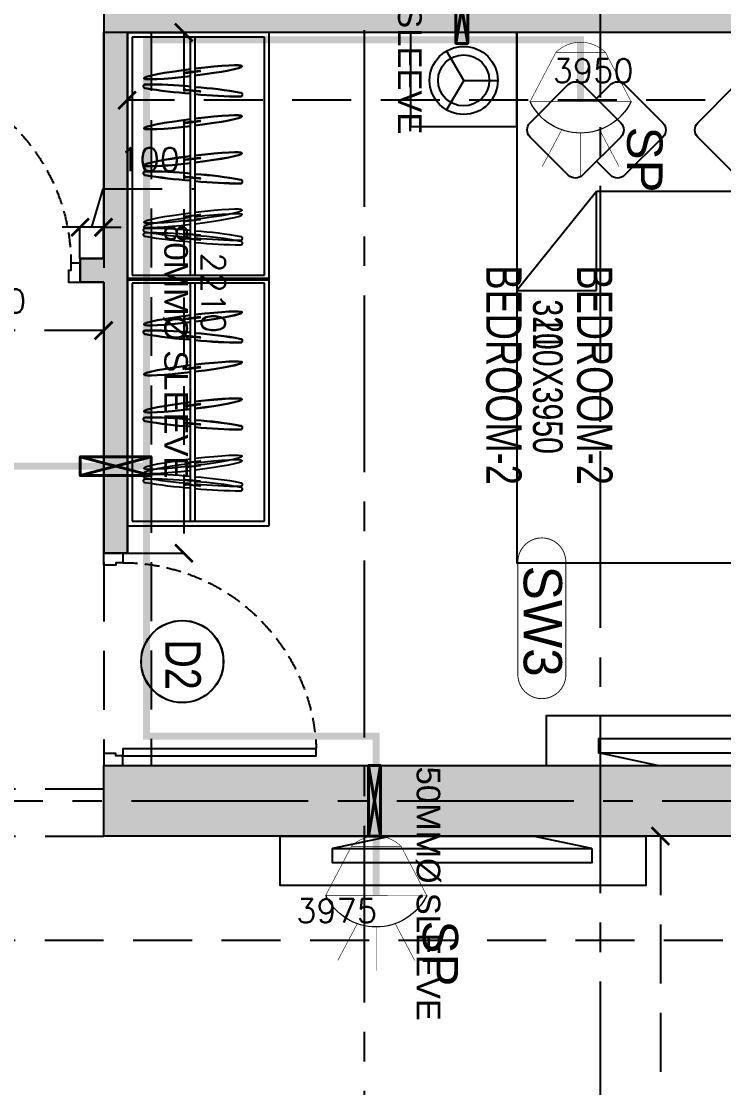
# Model space of a CAD drawing. Header units: millimetres. Extents: x -414464 to 1686, y -90036 to 108605.
# Drawn here: x -98841 to -95864, y -63632 to -59108 of the extents above; entities that cross this region are included whole.
import ezdxf
from ezdxf.enums import TextEntityAlignment as Align

# ---------------------------------------------------------------- set-up
doc = ezdxf.new("R2010")
doc.units = ezdxf.units.MM
doc.header["$LTSCALE"] = 1000
doc.header["$MEASUREMENT"] = 0
for name, pattern in [('$1$AUDIT_D_120904163729-0', [0]), ('$36$HIDDEN', [0.375, 0.25, -0.125]), ('2BHK-A - BACK$1$AUDIT_D_120904163729-0', [0]), ('2BHK-A - BACK$1$HIDDEN', [0.375, 0.25, -0.125]), ('AUDIT_D_120904163729-0', [0]), ('T8(T9 IS SIMILAR) - DIMENSION & TEXTING$1$( Hidden )', [0.375, 0.25, -0.125]), ('T8(T9 IS SIMILAR) - DIMENSION & TEXTING$1$1', [0]), ('T8(T9 IS SIMILAR) - DIMENSION & TEXTING$1$3BHK-D$0$HIDDEN', [0.375, 0.25, -0.125]), ('T8(T9 IS SIMILAR) - DIMENSION & TEXTING$1$AUDIT_D_120904163729-0', [0]), ('T8(T9 IS SIMILAR) - DIMENSION & TEXTING$1$HIDDEN', [0.375, 0.25, -0.125]), ('T8(T9 IS SIMILAR)$1$$0$HIDDEN', [0.375, 0.25, -0.125]), ('T8_REFUGE COLUMNS$1$CENTER2', [1.125, 0.75, -0.125, 0.125, -0.125])]:
    doc.linetypes.add(name, pattern=pattern)
doc.layers.get('0').update_dxf_attribs({"linetype": 'AUDIT_D_120904163729-0'})
for name, color, linetype in [('$0$A-HATCH -160', 251, '$1$AUDIT_D_120904163729-0'), ('$21$A-DIMENSIONS', 2, '$36$HIDDEN'), ('2BHK-A - BACK$1$2BHK-A - FRONT$0$a-furniture', 8, 'Continuous'), ('2BHK-A - BACK$1$A-DOOR-FULL', 2, 'Continuous'), ('2BHK-A - BACK$1$A-HATCH -160', 251, '2BHK-A - BACK$1$AUDIT_D_120904163729-0'), ('2BHK-A - BACK$1$a-window-no', 125, 'Continuous'), ('a-rcc', 3, 'Continuous'), ('T8(T9 IS SIMILAR) - DIMENSION & TEXTING$1$A-DIMENSIONS', 2, 'T8(T9 IS SIMILAR) - DIMENSION & TEXTING$1$HIDDEN'), ('T8(T9 IS SIMILAR) - DIMENSION & TEXTING$1$A-FIRE FIGHTING', 7, 'T8(T9 IS SIMILAR) - DIMENSION & TEXTING$1$AUDIT_D_120904163729-0'), ('T8(T9 IS SIMILAR) - DIMENSION & TEXTING$1$a-window-no', 125, 'Continuous'), ('T8(T9 IS SIMILAR)$1$$6$a-beam 2', 50, 'Continuous'), ('T8(T9 IS SIMILAR)$1$S-BEAM', 20, 'T8(T9 IS SIMILAR)$1$$0$HIDDEN'), ('T8_REFUGE COLUMNS$1$A-CENTERLINE', 193, 'T8_REFUGE COLUMNS$1$CENTER2'), ('T8_REFUGE COLUMNS$1$A-RCC COLS', 3, 'Continuous'), ('T8_TYPICAL COLUMNS$1$A-RCC COLS', 3, 'Continuous')]:
    doc.layers.add(name, color=color, linetype=linetype)
for name, color, linetype, lineweight in [('2BHK-A - BACK$1$a-Text', 4, 'Continuous', 0), ('2BHK-A - BACK$1$a-TEXT -R SIZE', 4, 'Continuous', 0), ('2BHK-A - BACK$1$A-WALL- 160', 6, 'Continuous', 30), ('T8(T9 IS SIMILAR) - DIMENSION & TEXTING$1$a-Text', 4, 'Continuous', 0), ('T8(T9 IS SIMILAR) - DIMENSION & TEXTING$1$a-TEXT -R SIZE', 4, 'Continuous', 0), ('T8(T9 IS SIMILAR) - DIMENSION & TEXTING$1$U-IPD-WS-FIRE', 1, 'Continuous', 40), ('T8(T9 IS SIMILAR) - DIMENSION & TEXTING$1$U-IPD-WS-SP', 1, 'Continuous', 5), ('T8(T9 IS SIMILAR) - DIMENSION & TEXTING$1$U-IPD-WS-TEXT', 7, 'Continuous', 0), ('T8(T9 IS SIMILAR)$1$D&W', 8, 'Continuous', 25), ('T8_REFUGE COLUMNS$1$A-COLUMN NO size reduce', 81, 'Continuous', 25)]:
    doc.layers.add(name, color=color, linetype=linetype, lineweight=lineweight)
for name, color, linetype, lineweight, true_color in [('T8(T9 IS SIMILAR) - DIMENSION & TEXTING$1$U-IPD-SP-SLEV-50', 7, 'T8(T9 IS SIMILAR) - DIMENSION & TEXTING$1$3BHK-D$0$HIDDEN', 40, 0x2f0dd9), ('T8(T9 IS SIMILAR) - DIMENSION & TEXTING$1$U-IPD-SP-SLEV-80', 7, 'T8(T9 IS SIMILAR) - DIMENSION & TEXTING$1$1', 40, 0x10d54b), ('T8_REFUGE COLUMNS$1$COL-HATCH', 7, 'Continuous', 25, 0xa3a3a3)]:
    doc.layers.add(name, color=color, linetype=linetype, lineweight=lineweight, true_color=true_color)
doc.styles.add('2BHK-A - BACK$1$ARIAL ARROW', font='swisscl.ttf')
doc.styles.add('2BHK-A - BACK$1$LODHA STANDERD', font='sanss___.ttf')
doc.styles.add('T8(T9 IS SIMILAR) - DIMENSION & TEXTING$1$arial', font='sanss___.ttf')
doc.styles.add('T8(T9 IS SIMILAR) - DIMENSION & TEXTING$1$ARIAL ARROW', font='swisscl.ttf')
doc.styles.add('T8(T9 IS SIMILAR) - DIMENSION & TEXTING$1$LODHA STANDERD', font='sanss___.ttf')
doc.styles.add('T8(T9 IS SIMILAR) - DIMENSION & TEXTING$1$Romans 1', font='romans.shx', dxfattribs={"height": 100})
doc.styles.add('T8_REFUGE COLUMNS$1$STANDARD', font='GOTHIC.TTF')
doc.dimstyles.new('T8(T9 IS SIMILAR) - DIMENSION & TEXTING$1$ALPINE S', dxfattribs={"dimscale": 0, "dimtxt": 100, "dimasz": 75, "dimexe": 0, "dimexo": 0, "dimgap": 75, "dimtad": 1, "dimdec": 0, "dimzin": 0, "dimdsep": 46, "dimtxsty": 'T8(T9 IS SIMILAR) - DIMENSION & TEXTING$1$Romans 1', "dimblk": 'T8(T9 IS SIMILAR) - DIMENSION & TEXTING$1$_ArchTick', "dimcen": 0.09, "dimclrd": 256, "dimclre": 256, "dimclrt": 7, "dimadec": 0, "dimazin": 0, "dimtfac": 1, "dimtdec": 0, "dimtofl": 0, "dimtmove": 1, "dimatfit": 0, "dimldrblk": 'T8(T9 IS SIMILAR) - DIMENSION & TEXTING$1$_Open90', "dimfxl": 1, "dimtolj": 1, "dimtzin": 0, "dimarcsym": 0})

# ---------------------------------------------------------------- blocks, each defined once
blk = doc.blocks.new('T8_REFUGE COLUMNS')
at = {"layer": 'T8_REFUGE COLUMNS$1$COL-HATCH', "linetype": 'ByBlock'}
h = blk.add_hatch(color=256, dxfattribs=at)
h.dxf.hatch_style = 1
h.paths.add_polyline_path([(1199382.1, -5701089.9), (1199132.1, -5701089.9), (1199132.1, -5705299.9), (1199382.1, -5705299.9)])
h = blk.add_hatch(color=256, dxfattribs=at)
h.dxf.hatch_style = 1
h.paths.add_polyline_path([(1202492.1, -5701089.9), (1202792.1, -5701089.9), (1202792.1, -5705299.9), (1202492.1, -5705299.9)])
at = {"layer": 'T8_REFUGE COLUMNS$1$A-CENTERLINE'}
for p, q in [((1202642.1, -5728808.5), (1202642.1, -5698573.6)), ((1214284.1, -5703194.9), (1182156.9, -5703194.9)), ((1218123.2, -5704194.9), (1182156.9, -5704194.9))]:
    blk.add_line(p, q, dxfattribs=at)
at = {"layer": 'T8_REFUGE COLUMNS$1$A-COLUMN NO size reduce', "linetype": 'ByBlock', "const_width": 3.9}
blk.add_lwpolyline([(1201628.8, -5703545.1, -1), (1201628.8, -5703341.9), (1202107.5, -5703341.9, -1), (1202107.5, -5703545.1)], format="xyb", close=True, dxfattribs=at)
at = {"layer": 'T8_REFUGE COLUMNS$1$A-RCC COLS', "linetype": 'ByBlock'}
for points in [[(1199382.1, -5701089.9), (1199132.1, -5701089.9), (1199132.1, -5705299.9), (1199382.1, -5705299.9)], [(1202492.1, -5701089.9), (1202792.1, -5701089.9), (1202792.1, -5705299.9), (1202492.1, -5705299.9)]]:
    blk.add_lwpolyline(points, close=True, dxfattribs=at)
at = {"layer": 'T8_REFUGE COLUMNS$1$A-COLUMN NO size reduce', "linetype": 'ByBlock', "insert": (1201645.1, -5703358.2), "char_height": 162.5, "attachment_point": 1, "style": 'T8_REFUGE COLUMNS$1$STANDARD'}
blk.add_mtext_dynamic_manual_height_columns('SW3', width=1423.613, gutter_width=500, heights=[0], dxfattribs=at)
blk = doc.blocks.new('T8_TYPICAL COLUMNS')
at = {"layer": 'T8_TYPICAL COLUMNS$1$A-RCC COLS', "linetype": 'ByBlock'}
blk.add_blockref('T8_REFUGE COLUMNS', (0, 0), dxfattribs=at)
blk = doc.blocks.new('*U2933')
for points in [[(0, 0), (0, 820), (-30, 820), (-30, 0)], [(-860, 0), (-820, 0), (-820, -30), (-810, -30), (-810, -80), (-860, -80)], [(40, 0), (0, 0), (0, -30), (-10, -30), (-10, -80), (40, -80)]]:
    blk.add_lwpolyline(points, close=True)
at = {"color": 0, "linetype": 'ByBlock', "ltscale": 0.25}
blk.add_arc((1.2, -0.5), 821.2, 92.373, 179.9653, dxfattribs=at)
blk = doc.blocks.new('*U2931')
for points in [[(0, 0), (0, 820), (30, 820), (30, 0)], [(-40, 0), (0, 0), (0, -30), (10, -30), (10, -80), (-40, -80)], [(860, 0), (820, 0), (820, -30), (810, -30), (810, -80), (860, -80)]]:
    blk.add_lwpolyline(points, close=True)
at = {"color": 0, "linetype": 'ByBlock', "ltscale": 0.25}
blk.add_arc((-1.2, -0.5), 821.2, 0.0347, 87.627, dxfattribs=at)
blk = doc.blocks.new('2BHK-A - BACK$1$WINDOW TAG')
at = {"layer": '2BHK-A - BACK$1$a-window-no'}
blk.add_circle((0, 0), 174.1, dxfattribs=at)
at = {"layer": '2BHK-A - BACK$1$a-window-no', "style": '2BHK-A - BACK$1$LODHA STANDERD'}
blk.add_attdef('WINDOW', text='', height=150, dxfattribs=at).set_placement((11.3, 2.8), align=Align.MIDDLE_CENTER)
blk = doc.blocks.new('2BHK-A - BACK$1$2BHK-A - FRONT$0$A$C6E931037')
at = {"color": 0, "linetype": 'ByBlock'}
for p, q in [((1050, 600), (0, 600)), ((0, 600), (0, 0)), ((1050, 0), (1050, 600)), ((1030, 580), (20, 580)), ((20, 580), (20, 20)), ((1030, 20), (1030, 580)), ((1029, 287.5), (19, 287.5)), ((169.2, 247.5), (161.9, 307.1)), ((170.8, 247.5), (163.5, 307.1)), ((164.9, 307.5), (172.2, 247.9)), ((166.5, 307.5), (173.8, 247.9)), ((242.4, 247.6), (247.7, 307.4)), ((244, 247.6), (249.2, 307.4)), ((250.7, 307.1), (245.4, 247.4)), ((252.2, 307.1), (247, 247.4)), ((381.4, 247.5), (374, 307.1)), ((374, 307.1), (374, 307.1)), ((382.9, 247.5), (375.6, 307.1)), ((375.6, 307.1), (375.6, 307.1)), ((377, 307.5), (377, 307.5)), ((377, 307.5), (384.3, 247.9)), ((378.6, 307.5), (378.6, 307.5)), ((378.6, 307.5), (385.9, 247.9)), ((538.2, 247.5), (530.9, 307.1)), ((539.8, 247.5), (532.4, 307.1)), ((533.9, 307.5), (541.2, 247.9)), ((535.4, 307.5), (542.7, 247.9)), ((611.4, 247.6), (616.6, 307.4)), ((612.9, 247.6), (618.2, 307.4)), ((619.6, 307.1), (614.4, 247.4)), ((621.2, 307.1), (615.9, 247.4)), ((780.2, 247.5), (772.9, 307.1)), ((775.8, 307.5), (783.1, 247.9)), ((799.4, 247.5), (792.1, 307.1)), ((795.1, 307.5), (802.4, 247.9)), ((853.4, 247.6), (858.6, 307.4)), ((861.6, 307.1), (856.3, 247.4)), ((872.6, 247.6), (877.8, 307.4)), ((880.8, 307.1), (875.6, 247.4)), ((1030, 267.5), (20, 267.5)), ((381.4, 247.5), (381.4, 247.5)), ((382.9, 247.5), (382.9, 247.5)), ((384.3, 247.9), (384.3, 247.9)), ((385.9, 247.9), (385.9, 247.9)), ((0, 0), (1050, 0)), ((20, 20), (1030, 20))]:
    blk.add_line(p, q, dxfattribs=at)
for centre, radius, start, end in [((1679.1, 203.5), 1449.3, 168.9432, 176.6792), ((1680.7, 203.5), 1449.3, 168.9432, 176.6792), ((263.6, 481.1), 6.91, 353.3258, 176.6742), ((265.2, 481.1), 6.91, 353.3258, 176.6742), ((-1659.6, 483.1), 1930.1, 354.1834, 359.9166), ((-1658.1, 483.1), 1930.1, 354.1834, 359.9166), ((2048.1, 203.5), 1449.3, 168.9432, 176.6792), ((2049.6, 203.5), 1449.3, 168.9432, 176.6792), ((632.6, 481.1), 6.91, 353.3258, 176.6742), ((634.1, 481.1), 6.91, 353.3258, 176.6742), ((-1290.6, 483.1), 1930.1, 354.1834, 359.9166), ((-1289.1, 483.1), 1930.1, 354.1834, 359.9166), ((2290, 203.5), 1449.3, 168.9432, 176.6792), ((2309.3, 203.5), 1449.3, 168.9432, 176.6792), ((874.5, 481.1), 6.91, 353.3258, 176.6742), ((-1048.7, 483.1), 1930.1, 354.1834, 359.9166), ((893.8, 481.1), 6.91, 353.3258, 176.6742), ((-1029.4, 483.1), 1930.1, 354.1834, 359.9166), ((163.4, 307.3), 1.5, 7, 187), ((165, 307.3), 1.5, 7, 187), ((249.2, 307.3), 1.5, 355, 175), ((250.7, 307.3), 1.5, 355, 175), ((375.5, 307.3), 1.5, 7, 187), ((377.1, 307.3), 1.5, 7, 187), ((532.4, 307.3), 1.5, 7, 187), ((533.9, 307.3), 1.5, 7, 187), ((618.1, 307.3), 1.5, 355, 175), ((619.7, 307.3), 1.5, 355, 175), ((774.3, 307.3), 1.5, 7, 187), ((793.6, 307.3), 1.5, 7, 187), ((860.1, 307.3), 1.5, 355, 175), ((879.3, 307.3), 1.5, 355, 175), ((170.7, 247.7), 1.5, 187, 7), ((172.3, 247.7), 1.5, 187, 7), ((1671.5, 107.8), 1450.8, 173.6789, 181.3108), ((1673.1, 107.8), 1450.8, 173.6789, 181.3108), ((-1666, 397), 1928.2, 350.3383, 356.1495), ((-1664.5, 397), 1928.2, 350.3383, 356.1495), ((243.9, 247.5), 1.5, 175, 355), ((245.5, 247.5), 1.5, 175, 355), ((382.8, 247.7), 1.5, 187, 7), ((384.4, 247.7), 1.5, 187, 7), ((539.7, 247.7), 1.5, 187, 7), ((541.2, 247.7), 1.5, 187, 7), ((2040.5, 107.8), 1450.8, 173.6789, 181.3108), ((2042, 107.8), 1450.8, 173.6789, 181.3108), ((-1297, 397), 1928.2, 350.3383, 356.1495), ((-1295.5, 397), 1928.2, 350.3383, 356.1495), ((612.9, 247.5), 1.5, 175, 355), ((614.4, 247.5), 1.5, 175, 355), ((781.7, 247.7), 1.5, 187, 7), ((800.9, 247.7), 1.5, 187, 7), ((2282.4, 107.8), 1450.8, 173.6789, 181.3108), ((-1055.1, 397), 1928.2, 350.3383, 356.1495), ((2301.7, 107.8), 1450.8, 173.6789, 181.3108), ((854.8, 247.5), 1.5, 175, 355), ((-1035.8, 397), 1928.2, 350.3383, 356.1495), ((874.1, 247.5), 1.5, 175, 355), ((228, 73.8), 6.91, 173.3258, 356.6742), ((229.5, 73.8), 6.91, 173.3258, 356.6742), ((596.9, 73.8), 6.91, 173.3258, 356.6742), ((598.5, 73.8), 6.91, 173.3258, 356.6742), ((838.9, 73.8), 6.91, 173.3258, 356.6742), ((858.1, 73.8), 6.91, 173.3258, 356.6742)]:
    blk.add_arc(centre, radius, start, end, dxfattribs=at)
for centre, start_param, end_param in [((169.2, 272.7), -1.509644, 1.493508), ((170.7, 272.7), -1.509644, 1.493508), ((381.3, 272.7), -1.509644, 1.493508), ((382.8, 272.7), -1.509644, 1.493508), ((538.1, 272.7), -1.509644, 1.493508), ((539.7, 272.7), -1.509644, 1.493508), ((780.1, 272.7), -1.509644, 1.493508), ((799.3, 272.7), -1.509644, 1.493508), ((168, 282.7), 1.633749, 4.633301), ((169.5, 282.7), 1.633749, 4.633301), ((380.1, 282.7), 1.633749, 4.633301), ((381.6, 282.7), 1.633749, 4.633301), ((536.9, 282.7), 1.633749, 4.633301), ((538.5, 282.7), 1.633749, 4.633301), ((778.9, 282.7), 1.633749, 4.633301), ((798.1, 282.7), 1.633749, 4.633301)]:
    blk.add_ellipse(centre, major_axis=(-26.2, 213.6), ratio=0.065707, start_param=start_param, end_param=end_param, dxfattribs=at)
blk = doc.blocks.new('2BHK-A - BACK$1$2BHK-A - FRONT$0$a bed')
at = {"color": 0, "linetype": 'ByBlock', "extrusion": (1.06338e-09, -0.000260045, 1)}
for q in [(78.6, 2497.2), (328.9, 2497.3), (203.8, 2280.5)]:
    blk.add_line((203.8, 2425), q, dxfattribs=at)
at = {"color": 0, "linetype": 'ByBlock'}
for p, q in [((675, 2200, 0), (675, 737.5, 0)), ((221.8, 1867.4, 0), (383.5, 2029, 0)), ((444.1, 2029, 0), (605.8, 1867.4, 0)), ((334.7, 1693.9, 0), (221.8, 1806.8, 0)), ((605.8, 1806.8, 0), (492.9, 1693.9, 0)), ((221.8, 1581, 0), (383.5, 1742.6, 0)), ((444.1, 1742.6, 0), (605.8, 1581, 0)), ((221.8, 1389.8, 0), (383.5, 1551.4, 0)), ((444.1, 1551.4, 0), (605.8, 1389.8, 0)), ((287.1, 1455.1, 0), (221.8, 1520.4, 0)), ((605.8, 1520.4, 0), (540.5, 1455.1, 0)), ((383.5, 1167.5, 0), (221.8, 1329.2, 0)), ((605.8, 1329.2, 0), (444.1, 1167.5, 0)), ((221.8, 857.3, 0), (383.5, 1019, 0)), ((444.1, 1019, 0), (605.8, 857.3, 0)), ((221.8, 679, 0), (383.5, 840.6, 0)), ((444.1, 840.6, 0), (605.8, 679, 0)), ((280.7, 737.9, 0), (221.8, 796.7, 0)), ((605.8, 796.7, 0), (546.9, 737.9, 0)), ((1095.6, 737.5, 0), (675, 737.5, 0)), ((675, 737.5, 0), (1095.6, 400, 0)), ((1095.6, 400, 0), (1095.6, 737.5, 0)), ((383.5, 456.7, 0), (221.8, 618.4, 0)), ((605.8, 618.4, 0), (444.1, 456.7, 0)), ((56.3, 400, 0), (506.3, 400, 0))]:
    blk.add_line(p, q, dxfattribs=at)
at = {"color": 0, "linetype": 'ByBlock', "extrusion": (1.06338e-09, 0.000260045, 1)}
for q in [(203.8, 319.5), (78.6, 102.8), (328.9, 102.7)]:
    blk.add_line((203.8, 175), q, dxfattribs=at)
at = {"color": 0, "linetype": 'ByBlock'}
for points in [[(0, 2200), (0, 2650), (400, 2650), (400, 2200)], [(0, 400), (0, -50), (400, -50), (400, 400)]]:
    blk.add_lwpolyline(points, close=True, dxfattribs=at)
blk.add_lwpolyline([(0, 400), (2250, 400), (2250, 2200), (0, 2200), (0, 400)], dxfattribs=at)
at = {"color": 0, "linetype": 'ByBlock', "extrusion": (1.06338e-09, -0.000260045, 1)}
for radius in [144.5, 108.4]:
    blk.add_circle((203.8, 2425, -0.6), radius, dxfattribs=at)
at = {"color": 0, "linetype": 'ByBlock', "extrusion": (1.06338e-09, 0.000260045, 1)}
for radius in [144.5, 108.4]:
    blk.add_circle((203.8, 175, 0), radius, dxfattribs=at)
at = {"color": 0, "linetype": 'ByBlock', "extrusion": (7.42612e-06, -2.34658e-07, -1)}
for centre, major_axis, start_param, end_param in [((417.2, 2002.1, 0), (-26.9, 26.9, 0), 6.283185, 7.853982), ((252.2, 1837.1, 0.7), (-30.3, 30.3, 0), 4.712389, 6.283185), ((575.4, 1837.1, 0.7), (30.3, 30.3, 0), 0, 1.570796), ((413.8, 1712.3, 0.7), (-30.3, 30.3, 0), 6.283185, 7.853982), ((252.2, 1550.7, 0.7), (30.3, 30.3, 0), 3.141593, 4.712389), ((413.8, 1521.1, 0.7), (30.3, 30.3, 0), 4.712389, 6.283185), ((575.4, 1550.7, 0.7), (30.3, 30.3, 0), 0, 1.570796), ((252.2, 1359.5, 0.7), (-30.3, 30.3, 0), 4.712389, 6.283185), ((575.4, 1359.5, 0.7), (-30.3, 30.3, 0), 1.570796, 3.141593), ((413.8, 1197.8, 0.7), (-30.3, 30.3, 0), 3.141593, 4.712389), ((413.8, 988.7, 0.7), (30.3, 30.3, 0), 4.712389, 6.283185), ((252.2, 827, 0.7), (30.3, 30.3, 0), 3.141593, 4.712389), ((413.8, 810.3, 0.7), (30.3, 30.3, 0), 4.712389, 6.283185), ((575.4, 827, 0.7), (-30.3, 30.3, 0), 1.570796, 3.141593), ((252.2, 648.7, 0.7), (-30.3, 30.3, 0), 4.712389, 6.283185), ((575.4, 648.7, 0.7), (-30.3, 30.3, 0), 1.570796, 3.141593), ((413.8, 487.1, 0.7), (30.3, 30.3, 0), 1.570796, 3.141593)]:
    blk.add_ellipse(centre, major_axis=major_axis, ratio=1, start_param=start_param, end_param=end_param, dxfattribs=at)
blk = doc.blocks.new('2BHK-A - BACK$1$2BHK-A - FRONT$0$A$C7BF77BFD')
at = {"layer": '2BHK-A - BACK$1$2BHK-A - FRONT$0$a-furniture'}
for p, q in [((-300, 1078.1), (-246.9, 1328.1)), ((-300, 1078.1), (-300, 478.1)), ((-246.9, 228.1), (-300, 478.1))]:
    blk.add_line(p, q, dxfattribs=at)
for points in [[(-300, 1550), (-300, 0), (-90, 0), (-90, 1550)], [(-246.9, 228.1), (-186.9, 228.1), (-186.9, 1328.1), (-246.9, 1328.1)]]:
    blk.add_lwpolyline(points, close=True, dxfattribs=at)
blk = doc.blocks.new('2BHK-A - BACK')
at = {"layer": '2BHK-A - BACK$1$A-HATCH -160', "linetype": 'ByBlock'}
h = blk.add_hatch(dxfattribs=at)
h.set_pattern_fill('ZIGZAG', color=256, scale=250)
h.set_pattern_definition([(9e-15, (-0.22, 0.45), (31.25, 31.25), [31.25, -31.25]), (90, (31.03, 0.45), (-31.25, 31.25), [31.25, -31.25])])
h.paths.add_polyline_path([(1196642.1, -5706299.9), (1198342.2, -5706299.9), (1198342.2, -5706399.9), (1196642.1, -5706399.9)])
h.paths.add_polyline_path([(1199382.6, -5705299.9), (1199382.6, -5705199.9), (1201592.2, -5705199.9), (1201592.2, -5705299.9), (1200442.1, -5705299.9), (1200442.1, -5705399.9), (1200342.1, -5705399.9), (1200342.1, -5705299.9)])
h.paths.add_polyline_path([(1200442.1, -5706399.9), (1201341.8, -5706399.9), (1201341.8, -5706299.9), (1200442.1, -5706299.9)])
h.paths.add_polyline_path([(1202091.8, -5706299.9), (1202691.8, -5706299.9), (1202691.8, -5706399.9), (1202091.8, -5706399.9)])
h.paths.add_polyline_path([(1204892.1, -5708749.5), (1204992.1, -5708749.5), (1204992.1, -5707999.9), (1204892.1, -5707999.9)])
h.paths.add_polyline_path([(1204892.1, -5709649.5), (1204992.1, -5709649.5), (1204992.1, -5710549.5), (1204892.1, -5710549.5)])
h.paths.add_polyline_path([(1200142, -5708600.5), (1200257, -5708600.5), (1200257.1, -5708700.5), (1200042, -5708700.5), (1200042, -5708099.9), (1200142, -5708099.9)])
h.paths.add_polyline_path([(1202792.1, -5701189.9), (1203427.1, -5701189.9), (1203427.1, -5701089.9), (1202792.1, -5701089.9)])
at = {"layer": '2BHK-A - BACK$1$A-WALL- 160', "linetype": 'ByBlock'}
for p, q in [((1199382.6, -5705199.9), (1201592.2, -5705199.9)), ((1201592.2, -5705299.9), (1201592.2, -5705199.9)), ((1199382.6, -5705299.9), (1200342.1, -5705299.9)), ((1200342.1, -5705399.9), (1200342.1, -5705299.9)), ((1200442.1, -5705299.9), (1201592.2, -5705299.9)), ((1200442.1, -5705299.9), (1200442.1, -5705399.9)), ((1200442.1, -5705399.9), (1200342.1, -5705399.9))]:
    blk.add_line(p, q, dxfattribs=at)
at = {"layer": '2BHK-A - BACK$1$2BHK-A - FRONT$0$a-furniture', "extrusion": (4.84058e-05, 0.000523293, 1), "rotation": 359.9999999999999}
blk.add_blockref('2BHK-A - BACK$1$2BHK-A - FRONT$0$a bed', (1199382.4, -5703949.1, -2925.6), dxfattribs=at)
at = {"layer": '2BHK-A - BACK$1$2BHK-A - FRONT$0$a-furniture', "extrusion": (0.000159294, -0.000512155, 1), "rotation": 180.0000000092683}
blk.add_blockref('2BHK-A - BACK$1$2BHK-A - FRONT$0$A$C7BF77BFD', (1202192.1, -5701874, 3114.6), dxfattribs=at)
at = {"layer": '2BHK-A - BACK$1$2BHK-A - FRONT$0$a-furniture', "extrusion": (0.000159294, 0.000512155, -1), "zscale": -1.000000000000012, "rotation": 179.9999999999999}
blk.add_blockref('2BHK-A - BACK$1$2BHK-A - FRONT$0$A$C7BF77BFD', (-1203092.1, -5703002.6, -2729.2), dxfattribs=at)
at = {"layer": '2BHK-A - BACK$1$2BHK-A - FRONT$0$a-furniture', "extrusion": (0.000159294, -0.000512155, 1)}
for p in [(1199382.6, -5705199, 3113), (1200426.6, -5705199, 3113.2)]:
    blk.add_blockref('2BHK-A - BACK$1$2BHK-A - FRONT$0$A$C6E931037', p, dxfattribs=at)
at = {"layer": '2BHK-A - BACK$1$A-DOOR-FULL', "linetype": '2BHK-A - BACK$1$HIDDEN', "xscale": -1}
blk.add_blockref('*U2931', (1202452.2, -5705219.9), dxfattribs=at)
at = {"layer": '2BHK-A - BACK$1$A-DOOR-FULL', "linetype": '2BHK-A - BACK$1$HIDDEN', "xscale": -1, "rotation": 90}
blk.add_blockref('*U2933', (1200362.1, -5706259.9), dxfattribs=at)
at = {"layer": '2BHK-A - BACK$1$a-window-no'}
ref = blk.add_blockref('2BHK-A - BACK$1$WINDOW TAG', (1202051.6, -5704966.9), dxfattribs=at)
ref.add_attrib('WINDOW', 'D2', dxfattribs={"height": 150, "style": '2BHK-A - BACK$1$LODHA STANDERD', "width": 0.8}).set_placement((1202064.3, -5704964.1), align=Align.MIDDLE_CENTER)
at = {"layer": '2BHK-A - BACK$1$a-Text', "style": '2BHK-A - BACK$1$ARIAL ARROW'}
blk.add_text('BEDROOM-2', height=150, dxfattribs=at).set_placement((1200371.1, -5703679.4))
at = {"layer": '2BHK-A - BACK$1$a-TEXT -R SIZE', "color": 2, "style": '2BHK-A - BACK$1$ARIAL ARROW'}
blk.add_text('3200X3950', height=125, dxfattribs=at).set_placement((1200515.2, -5703480.2))
blk = doc.blocks.new('T8(T9 IS SIMILAR) - DIMENSION & TEXTING$1$WINDOW TAG')
at = {"layer": 'T8(T9 IS SIMILAR) - DIMENSION & TEXTING$1$a-window-no'}
blk.add_circle((0, 0), 174.1, dxfattribs=at)
at = {"layer": 'T8(T9 IS SIMILAR) - DIMENSION & TEXTING$1$a-window-no', "style": 'T8(T9 IS SIMILAR) - DIMENSION & TEXTING$1$LODHA STANDERD'}
blk.add_attdef('WINDOW', text='', height=150, dxfattribs=at).set_placement((11.3, 2.8), align=Align.MIDDLE_CENTER)
blk = doc.blocks.new('T8(T9 IS SIMILAR) - DIMENSION & TEXTING$1$_ArchTick')
at = {"color": 0, "linetype": 'ByBlock', "const_width": 0.15}
blk.add_lwpolyline([(-0.5, -0.5), (0.5, 0.5)], dxfattribs=at)
blk = doc.blocks.new('*D1567')
at = {"layer": 'T8(T9 IS SIMILAR) - DIMENSION & TEXTING$1$A-DIMENSIONS', "linetype": 'T8(T9 IS SIMILAR) - DIMENSION & TEXTING$1$HIDDEN', "lineweight": -2, "transparency": 16777216}
for p, q in [((1200442.2, -5705301.3), (1200647.5, -5705301.3)), ((1200442.2, -5706301.3), (1200647.5, -5706301.3))]:
    blk.add_line(p, q, dxfattribs=at)
at = {"layer": 'T8(T9 IS SIMILAR) - DIMENSION & TEXTING$1$A-DIMENSIONS', "lineweight": -2, "transparency": 16777216}
blk.add_line((1200647.5, -5705301.3), (1200647.5, -5706301.3), dxfattribs=at)
at = {"layer": 'T8(T9 IS SIMILAR) - DIMENSION & TEXTING$1$A-DIMENSIONS', "linetype": 'ByBlock', "lineweight": -2, "transparency": 16777216, "xscale": 75, "yscale": 75, "zscale": 75}
for p, rotation in [((1200647.5, -5705301.3), 90), ((1200647.5, -5706301.3), 270)]:
    blk.add_blockref('T8(T9 IS SIMILAR) - DIMENSION & TEXTING$1$_ArchTick', p, dxfattribs=dict(at, rotation=rotation))
at = {"layer": 'T8(T9 IS SIMILAR) - DIMENSION & TEXTING$1$A-DIMENSIONS', "color": 7, "linetype": 'ByBlock', "transparency": 16777216, "insert": (1200522.5, -5705801.3), "char_height": 100, "attachment_point": 5, "rotation": 90, "style": 'T8(T9 IS SIMILAR) - DIMENSION & TEXTING$1$Romans 1'}
blk.add_mtext('\\A1;1000', dxfattribs=at)
blk = doc.blocks.new('T8(T9 IS SIMILAR) - DIMENSION & TEXTING$1$_Open90')
at = {"color": 0, "linetype": 'ByBlock', "lineweight": -2}
for p, q in [((0, 0), (-1, 0)), ((-0.5, 0.5), (0, 0)), ((0, 0), (-0.5, -0.5))]:
    blk.add_line(p, q, dxfattribs=at)
blk = doc.blocks.new('*D1568')
at = {"layer": 'T8(T9 IS SIMILAR) - DIMENSION & TEXTING$1$A-DIMENSIONS', "lineweight": -2, "transparency": 16777216}
for p, q in [((1200046.8, -5705302.6), (1200046.8, -5704909.7)), ((1200209.3, -5705301.3), (1200209.3, -5705226.3)), ((1200209.3, -5705351.3), (1200046.8, -5705302.6)), ((1200209.3, -5705301.3), (1200209.3, -5705401.3)), ((1200209.3, -5705401.3), (1200209.3, -5705476.3))]:
    blk.add_line(p, q, dxfattribs=at)
at = {"layer": 'T8(T9 IS SIMILAR) - DIMENSION & TEXTING$1$A-DIMENSIONS', "linetype": 'T8(T9 IS SIMILAR) - DIMENSION & TEXTING$1$HIDDEN', "lineweight": -2, "transparency": 16777216}
for p, q in [((1200342.2, -5705301.3), (1200209.3, -5705301.3)), ((1200342.2, -5705401.3), (1200209.3, -5705401.3))]:
    blk.add_line(p, q, dxfattribs=at)
at = {"layer": 'T8(T9 IS SIMILAR) - DIMENSION & TEXTING$1$A-DIMENSIONS', "linetype": 'ByBlock', "lineweight": -2, "transparency": 16777216, "xscale": 75, "yscale": 75, "zscale": 75}
for p, rotation in [((1200209.3, -5705301.3), 270), ((1200209.3, -5705401.3), 90)]:
    blk.add_blockref('T8(T9 IS SIMILAR) - DIMENSION & TEXTING$1$_ArchTick', p, dxfattribs=dict(at, rotation=rotation))
at = {"layer": 'T8(T9 IS SIMILAR) - DIMENSION & TEXTING$1$A-DIMENSIONS', "color": 7, "linetype": 'ByBlock', "transparency": 16777216, "insert": (1199921.8, -5705106.1), "char_height": 100, "attachment_point": 5, "rotation": 90, "style": 'T8(T9 IS SIMILAR) - DIMENSION & TEXTING$1$Romans 1'}
blk.add_mtext('\\A1;100', dxfattribs=at)
blk = doc.blocks.new('*D1569')
at = {"layer": 'T8(T9 IS SIMILAR) - DIMENSION & TEXTING$1$A-DIMENSIONS', "linetype": 'T8(T9 IS SIMILAR) - DIMENSION & TEXTING$1$HIDDEN', "lineweight": -2, "transparency": 16777216}
for p, q in [((1199382.8, -5705201.3), (1199382.8, -5704961)), ((1201592.3, -5705201.3), (1201592.3, -5704961))]:
    blk.add_line(p, q, dxfattribs=at)
at = {"layer": 'T8(T9 IS SIMILAR) - DIMENSION & TEXTING$1$A-DIMENSIONS', "lineweight": -2, "transparency": 16777216}
blk.add_line((1199382.8, -5704961), (1201592.3, -5704961), dxfattribs=at)
at = {"layer": 'T8(T9 IS SIMILAR) - DIMENSION & TEXTING$1$A-DIMENSIONS', "linetype": 'ByBlock', "lineweight": -2, "transparency": 16777216, "xscale": 75, "yscale": 75, "zscale": 75, "rotation": 180}
blk.add_blockref('T8(T9 IS SIMILAR) - DIMENSION & TEXTING$1$_ArchTick', (1199382.8, -5704961), dxfattribs=at)
at = {"layer": 'T8(T9 IS SIMILAR) - DIMENSION & TEXTING$1$A-DIMENSIONS', "linetype": 'ByBlock', "lineweight": -2, "transparency": 16777216, "xscale": 75, "yscale": 75, "zscale": 75}
blk.add_blockref('T8(T9 IS SIMILAR) - DIMENSION & TEXTING$1$_ArchTick', (1201592.3, -5704961), dxfattribs=at)
at = {"layer": 'T8(T9 IS SIMILAR) - DIMENSION & TEXTING$1$A-DIMENSIONS', "color": 7, "linetype": 'ByBlock', "transparency": 16777216, "insert": (1200487.5, -5704836), "char_height": 100, "attachment_point": 5, "style": 'T8(T9 IS SIMILAR) - DIMENSION & TEXTING$1$Romans 1'}
blk.add_mtext('\\A1;2210', dxfattribs=at)
blk = doc.blocks.new('*D1572')
at = {"layer": 'T8(T9 IS SIMILAR) - DIMENSION & TEXTING$1$A-DIMENSIONS', "linetype": 'T8(T9 IS SIMILAR) - DIMENSION & TEXTING$1$HIDDEN', "lineweight": -2, "transparency": 16777216}
for p, q in [((1199527.6, -5701251.3), (1199670.4, -5701251.3)), ((1199527.6, -5705201.3), (1199670.4, -5705201.3))]:
    blk.add_line(p, q, dxfattribs=at)
at = {"layer": 'T8(T9 IS SIMILAR) - DIMENSION & TEXTING$1$A-DIMENSIONS', "lineweight": -2, "transparency": 16777216}
blk.add_line((1199670.4, -5701251.3), (1199670.4, -5705201.3), dxfattribs=at)
at = {"layer": 'T8(T9 IS SIMILAR) - DIMENSION & TEXTING$1$A-DIMENSIONS', "linetype": 'ByBlock', "lineweight": -2, "transparency": 16777216, "xscale": 75, "yscale": 75, "zscale": 75}
for p, rotation in [((1199670.4, -5701251.3), 90), ((1199670.4, -5705201.3), 270)]:
    blk.add_blockref('T8(T9 IS SIMILAR) - DIMENSION & TEXTING$1$_ArchTick', p, dxfattribs=dict(at, rotation=rotation))
at = {"layer": 'T8(T9 IS SIMILAR) - DIMENSION & TEXTING$1$A-DIMENSIONS', "color": 7, "linetype": 'ByBlock', "transparency": 16777216, "insert": (1199545.4, -5703226.3), "char_height": 100, "attachment_point": 5, "rotation": 90, "style": 'T8(T9 IS SIMILAR) - DIMENSION & TEXTING$1$Romans 1'}
blk.add_mtext('\\A1;3950', dxfattribs=at)
blk = doc.blocks.new('*D1578')
at = {"layer": 'T8(T9 IS SIMILAR) - DIMENSION & TEXTING$1$A-DIMENSIONS', "linetype": 'T8(T9 IS SIMILAR) - DIMENSION & TEXTING$1$HIDDEN', "lineweight": -2, "transparency": 16777216}
for p, q in [((1202792.3, -5702722.3), (1202792.3, -5702940.9)), ((1206197.3, -5702722.3), (1206197.3, -5702940.9))]:
    blk.add_line(p, q, dxfattribs=at)
at = {"layer": 'T8(T9 IS SIMILAR) - DIMENSION & TEXTING$1$A-DIMENSIONS', "lineweight": -2, "transparency": 16777216}
blk.add_line((1202792.3, -5702940.9), (1206197.3, -5702940.9), dxfattribs=at)
at = {"layer": 'T8(T9 IS SIMILAR) - DIMENSION & TEXTING$1$A-DIMENSIONS', "linetype": 'ByBlock', "lineweight": -2, "transparency": 16777216, "xscale": 75, "yscale": 75, "zscale": 75, "rotation": 180}
blk.add_blockref('T8(T9 IS SIMILAR) - DIMENSION & TEXTING$1$_ArchTick', (1202792.3, -5702940.9), dxfattribs=at)
at = {"layer": 'T8(T9 IS SIMILAR) - DIMENSION & TEXTING$1$A-DIMENSIONS', "linetype": 'ByBlock', "lineweight": -2, "transparency": 16777216, "xscale": 75, "yscale": 75, "zscale": 75}
blk.add_blockref('T8(T9 IS SIMILAR) - DIMENSION & TEXTING$1$_ArchTick', (1206197.3, -5702940.9), dxfattribs=at)
at = {"layer": 'T8(T9 IS SIMILAR) - DIMENSION & TEXTING$1$A-DIMENSIONS', "color": 7, "linetype": 'ByBlock', "transparency": 16777216, "insert": (1204494.8, -5702815.9), "char_height": 100, "attachment_point": 5, "style": 'T8(T9 IS SIMILAR) - DIMENSION & TEXTING$1$Romans 1'}
blk.add_mtext('\\A1;3405', dxfattribs=at)
blk = doc.blocks.new('*D1517')
at = {"layer": 'T8(T9 IS SIMILAR) - DIMENSION & TEXTING$1$A-DIMENSIONS', "linetype": 'T8(T9 IS SIMILAR) - DIMENSION & TEXTING$1$HIDDEN', "lineweight": -2, "transparency": 16777216}
for p, q in [((1203039.8, -5702325.8), (1203233.8, -5702325.8)), ((1202942.3, -5706300.9), (1203233.8, -5706300.9))]:
    blk.add_line(p, q, dxfattribs=at)
at = {"layer": 'T8(T9 IS SIMILAR) - DIMENSION & TEXTING$1$A-DIMENSIONS', "lineweight": -2, "transparency": 16777216}
blk.add_line((1203233.8, -5706300.9), (1203233.8, -5702325.8), dxfattribs=at)
at = {"layer": 'T8(T9 IS SIMILAR) - DIMENSION & TEXTING$1$A-DIMENSIONS', "linetype": 'ByBlock', "lineweight": -2, "transparency": 16777216, "xscale": 75, "yscale": 75, "zscale": 75}
for p, rotation in [((1203233.8, -5702325.8), 90), ((1203233.8, -5706300.9), 270)]:
    blk.add_blockref('T8(T9 IS SIMILAR) - DIMENSION & TEXTING$1$_ArchTick', p, dxfattribs=dict(at, rotation=rotation))
at = {"layer": 'T8(T9 IS SIMILAR) - DIMENSION & TEXTING$1$A-DIMENSIONS', "color": 7, "linetype": 'ByBlock', "transparency": 16777216, "insert": (1203108.8, -5704313.4), "char_height": 100, "attachment_point": 5, "rotation": 90, "style": 'T8(T9 IS SIMILAR) - DIMENSION & TEXTING$1$Romans 1'}
blk.add_mtext('\\A1;3975', dxfattribs=at)
blk = doc.blocks.new('T8(T9 IS SIMILAR) - DIMENSION & TEXTING$1$SIDE SPRINKLER')
at = {"layer": 'T8(T9 IS SIMILAR) - DIMENSION & TEXTING$1$U-IPD-WS-SP', "const_width": 3, "elevation": 0}
for points in [[(-6847.2, -87791.6), (-7102.7, -87925.5)], [(-6700.4, -87955.9), (-6510.2, -87854.9)], [(-6683.5, -88053.8), (-6456.1, -88053.8)], [(-6700.2, -88152.7), (-6509.9, -88253.3)], [(-6847.2, -88315.9), (-7102.7, -88183.1)]]:
    blk.add_lwpolyline(points, dxfattribs=at)
for points in [[(-6847.2, -87791.6, 0.000405), (-6846.7, -88316.2, 0.623274), (-6846.7, -87792.3, 0.617961)], [(-7102.7, -87925.2, 0.001274), (-7102.7, -88183.1, -0.409371), (-7102.7, -87925.2, -0.617961)]]:
    blk.add_lwpolyline(points, format="xyb", dxfattribs=at)
at = {"layer": 'T8(T9 IS SIMILAR) - DIMENSION & TEXTING$1$U-IPD-WS-SP'}
for centre, start, end in [((-6975.2, -88053.8), 296.0387, 63.9613), ((-6975.2, -88053.8), 0, 63.9613), ((-6975.2, -88054.2), 296.1316, 0.0929)]:
    blk.add_arc(centre, 291.8, start, end, dxfattribs=at)
blk = doc.blocks.new('T8(T9 IS SIMILAR) - DIMENSION & TEXTING$1$A$C7A147FD6')
at = {"layer": 'T8(T9 IS SIMILAR) - DIMENSION & TEXTING$1$U-IPD-SP-SLEV-50', "linetype": 'ByBlock'}
for points, elevation in [([(-8323.1, 11616.5), (-8023.1, 11616.5), (-8023.1, 11566.5), (-8323.1, 11566.5), (-8323.1, 11616.5), (-8023.1, 11566.5), (-8323.1, 11566.5), (-8023.1, 11616.5)], -2.9), ([(-4960.2, 11246.3), (-4660.2, 11246.3), (-4660.2, 11196.3), (-4960.2, 11196.3), (-4960.2, 11246.3), (-4660.2, 11196.3), (-4960.2, 11196.3), (-4660.2, 11246.3)], -0.6)]:
    blk.add_lwpolyline(points, dxfattribs=dict(at, elevation=elevation))
at = {"layer": 'T8(T9 IS SIMILAR) - DIMENSION & TEXTING$1$U-IPD-SP-SLEV-80', "elevation": -1.3}
blk.add_lwpolyline([(-6189.3, 10274.1), (-6189.3, 9974.1), (-6269.3, 9974.1), (-6269.3, 10274.1), (-6189.3, 10274.1), (-6269.3, 9974.1), (-6189.3, 9974.1), (-6269.3, 10274.1)], dxfattribs=at)
at = {"layer": 'T8(T9 IS SIMILAR) - DIMENSION & TEXTING$1$U-IPD-WS-FIRE', "color": 220, "linetype": 'T8(T9 IS SIMILAR) - DIMENSION & TEXTING$1$( Hidden )', "ltscale": 2, "true_color": 0xf529da, "const_width": 30}
for points, elevation in [([(-7776.2, 12094.8), (-8038.3, 12094.8), (-8038.3, 10255), (-6390.9, 10255), (-6229.3, 10255), (-6229.3, 8762.3), (-6229.3, 7119.2), (-2302, 7119.2), (-2302, 1112.5)], -1.3), ([(-8687.5, 11596.3), (-8023.9, 11596.3)], -1.3), ([(-4408.4, 11228.4), (-5084.6, 11228.4), (-5084.6, 10255), (-6229.3, 10255)], -0.6)]:
    blk.add_lwpolyline(points, dxfattribs=dict(at, elevation=elevation))
at = {"layer": 'T8(T9 IS SIMILAR) - DIMENSION & TEXTING$1$U-IPD-WS-FIRE', "xscale": -0.8162240268536691, "yscale": 0.8162240268536692, "zscale": 0.8162240268536692, "rotation": 180.0005824044379}
for p in [(-2186.7, -59776.9, -1.3), (1181.1, -60643.3, -0.6)]:
    blk.add_blockref('T8(T9 IS SIMILAR) - DIMENSION & TEXTING$1$SIDE SPRINKLER', p, dxfattribs=at)
at = {"layer": 'T8(T9 IS SIMILAR) - DIMENSION & TEXTING$1$U-IPD-WS-TEXT', "style": 'T8(T9 IS SIMILAR) - DIMENSION & TEXTING$1$arial'}
for s, width, insert, char_height, attachment_point, rotation in [('SP', 0.382, (-7390.3, 12441.9, -2), 150, 3, 0.0007), ('SP', 0.382, (-4022.5, 11575.5, -1.3), 150, 3, 0.0007), ('50MM%%C SLEEVE', 1876.047, (-4955.3, 11499.8, -1), 100, 1, 359.9999), ('50MM%%C SLEEVE', 1876.047, (-8716.2, 11420.8, -1), 100, 1, 359.9999), ('80MM%%C SLEEVE', 1876.047, (-7256.6, 10430, -0.6), 100, 1, 359.9999)]:
    blk.add_mtext_dynamic_manual_height_columns(s, width=width, gutter_width=0.75, heights=[0], dxfattribs=dict(at, insert=insert, char_height=char_height, attachment_point=attachment_point, rotation=rotation))
blk = doc.blocks.new('T8(T9 IS SIMILAR) - DIMENSION & TEXTING')
at = {"layer": 'T8(T9 IS SIMILAR) - DIMENSION & TEXTING$1$A-FIRE FIGHTING', "linetype": 'ByBlock'}
blk.add_blockref('T8(T9 IS SIMILAR) - DIMENSION & TEXTING$1$A$C7A147FD6', (1207452.3, -5715374), dxfattribs=at)
at = {"layer": 'T8(T9 IS SIMILAR) - DIMENSION & TEXTING$1$a-window-no'}
ref = blk.add_blockref('T8(T9 IS SIMILAR) - DIMENSION & TEXTING$1$WINDOW TAG', (1202051.8, -5704967.9), dxfattribs=at)
ref.add_attrib('WINDOW', 'D2', dxfattribs={"height": 150, "style": 'T8(T9 IS SIMILAR) - DIMENSION & TEXTING$1$LODHA STANDERD', "width": 0.8}).set_placement((1202064.5, -5704965.1), align=Align.MIDDLE_CENTER)
at = {"layer": 'T8(T9 IS SIMILAR) - DIMENSION & TEXTING$1$a-Text', "style": 'T8(T9 IS SIMILAR) - DIMENSION & TEXTING$1$ARIAL ARROW'}
blk.add_text('BEDROOM-2', height=150, dxfattribs=at).set_placement((1200371.2, -5703294.1))
at = {"layer": 'T8(T9 IS SIMILAR) - DIMENSION & TEXTING$1$a-TEXT -R SIZE', "color": 2, "style": 'T8(T9 IS SIMILAR) - DIMENSION & TEXTING$1$ARIAL ARROW'}
blk.add_text('3110X3950', height=125, dxfattribs=at).set_placement((1200515.4, -5703481.3))
at = {"layer": 'T8(T9 IS SIMILAR) - DIMENSION & TEXTING$1$A-DIMENSIONS', "linetype": 'ByBlock'}
for base, p1, p2, picture, middle in [((1199670.4, -5705201.3), (1199527.6, -5701251.3), (1199527.6, -5705201.3), '*D1572', (1199545.4, -5703226.3)), ((1203233.8, -5702325.8), (1202942.3, -5706300.9), (1203039.8, -5702325.8), '*D1517', (1203108.8, -5704313.4)), ((1200209.3, -5705401.3), (1200342.2, -5705301.3), (1200342.2, -5705401.3), '*D1568', (1199921.8, -5705227.6)), ((1200647.5, -5706301.3), (1200442.2, -5705301.3), (1200442.2, -5706301.3), '*D1567', (1200522.5, -5705801.3))]:
    dim = blk.add_linear_dim(base=base, p1=p1, p2=p2, angle=270, dimstyle='T8(T9 IS SIMILAR) - DIMENSION & TEXTING$1$ALPINE S', override={"dimscale": 1, "dimfxl": 5, "dimarcsym": 1}, dxfattribs=at)
    dim.commit()
    dim.dimension.update_dxf_attribs({"geometry": picture, "text_midpoint": middle})
for base, p1, p2, picture, middle in [((1206197.3, -5702940.9), (1202792.3, -5702722.3, -0.1), (1206197.3, -5702722.3), '*D1578', (1204494.8, -5702815.9)), ((1201592.323, -5704960.9529), (1199382.7767, -5705201.3025), (1201592.323, -5705201.3019), '*D1569', (1200487.5498, -5704835.9529))]:
    dim = blk.add_linear_dim(base=base, p1=p1, p2=p2, dimstyle='T8(T9 IS SIMILAR) - DIMENSION & TEXTING$1$ALPINE S', override={"dimscale": 1, "dimfxl": 5, "dimarcsym": 1}, dxfattribs=at)
    dim.commit()
    dim.dimension.update_dxf_attribs({"geometry": picture, "text_midpoint": middle})
blk = doc.blocks.new('T8(T9 IS SIMILAR)')
at = {"layer": 'T8(T9 IS SIMILAR)$1$D&W', "linetype": 'ByBlock'}
for name in ['T8_TYPICAL COLUMNS', '2BHK-A - BACK']:
    blk.add_blockref(name, (0, 0), dxfattribs=at)
at = {"layer": 'T8(T9 IS SIMILAR)$1$$6$a-beam 2', "linetype": 'ByBlock'}
blk.add_blockref('T8(T9 IS SIMILAR) - DIMENSION & TEXTING', (0, 0), dxfattribs=at)
at = {"layer": 'T8(T9 IS SIMILAR)$1$S-BEAM'}
for p, q in [((1199380.2, -5705100.1), (1202491.5, -5705100.1)), ((1199381.7, -5705300.1), (1202486.7, -5705300.1, -0.5)), ((1202591.8, -5706299.4, 0.1), (1202591.8, -5705300)), ((1202791.8, -5706299.4, 0.1), (1202791.8, -5705300))]:
    blk.add_line(p, q, dxfattribs=at)
blk = doc.blocks.new('A$C48506478')
at = {"layer": '$21$A-DIMENSIONS', "linetype": 'ByBlock'}
blk.add_blockref('T8(T9 IS SIMILAR)', (-1195542.6, 5727884.6), dxfattribs=at)
at = {"layer": '$0$A-HATCH -160', "linetype": 'ByBlock'}
blk.add_blockref('T8(T9 IS SIMILAR) - DIMENSION & TEXTING', (-1195542.6, 5727884.6), dxfattribs=at)

msp = doc.modelspace()

# ---------------------------------------------------------------- block references
at = {"layer": 'a-rcc', "linetype": 'ByBlock', "rotation": 270}
msp.add_blockref('A$C48506478', (-121076, -55315.3, 0), dxfattribs=at)

doc.saveas('drawing.dxf')
